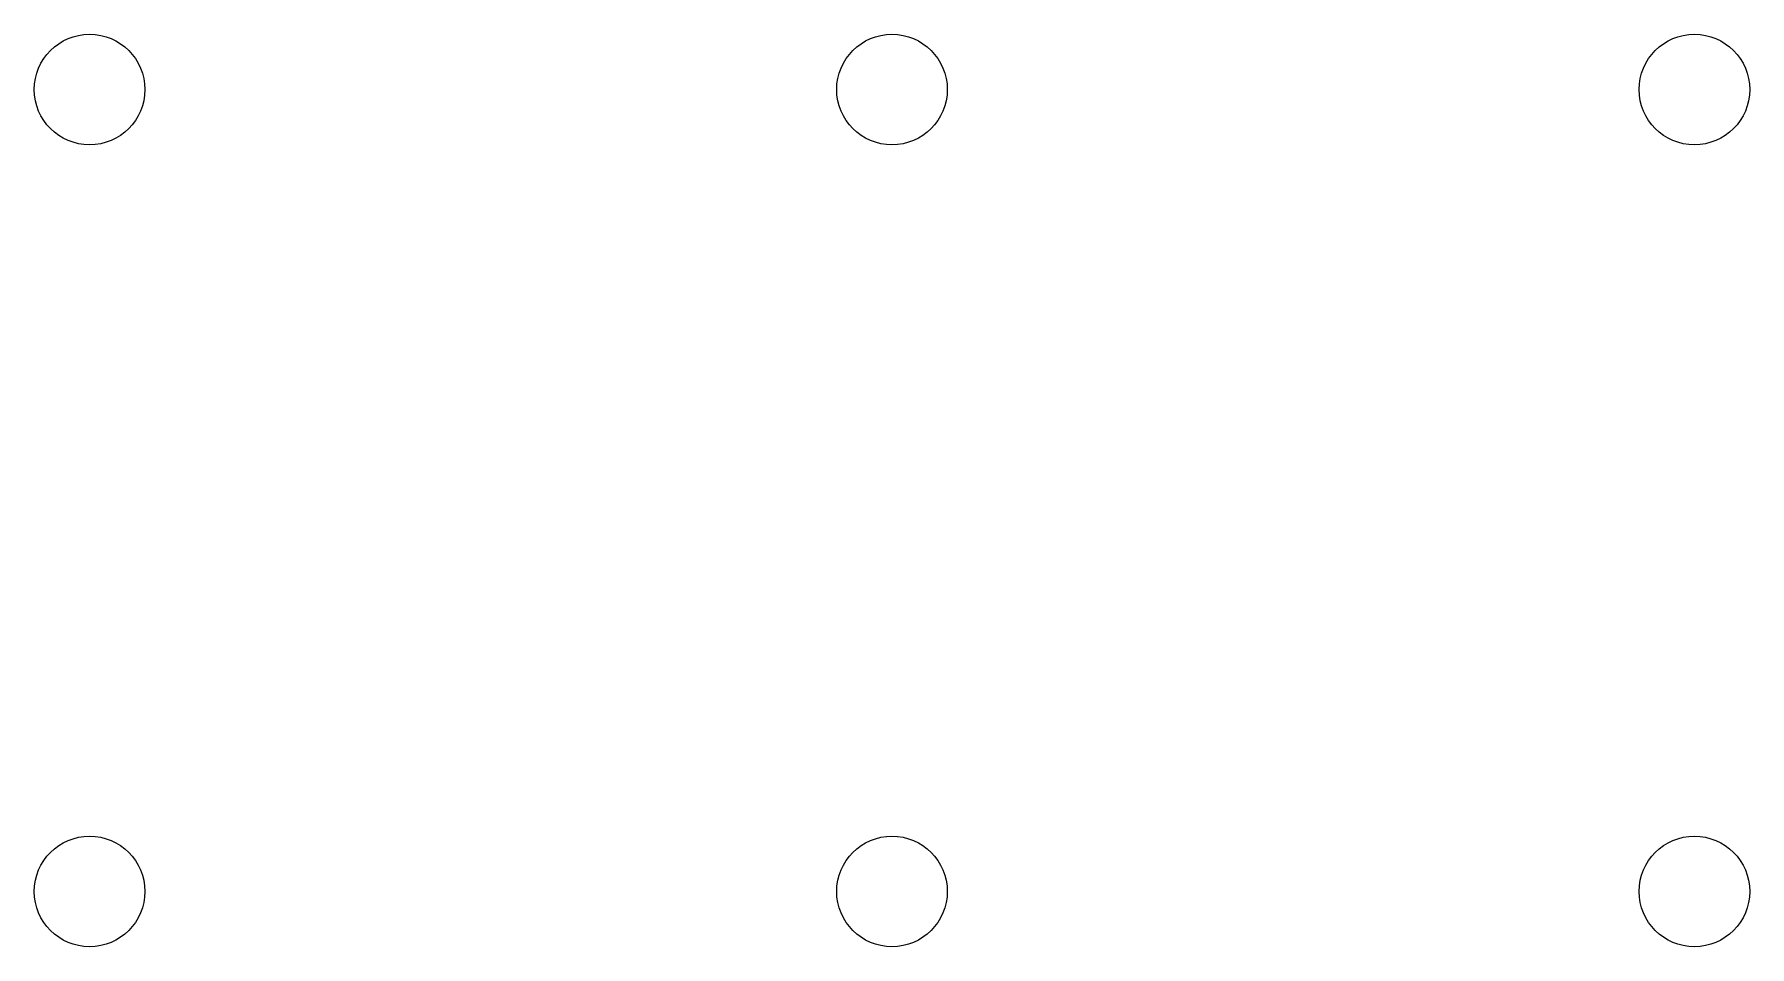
# Model space of a CAD drawing. Header units: inches. Extents: x -2.1 to 1.75, y 0.25 to 2.74.
# Drawn here: x -1.1769 to -0.9631, y 0.5281 to 0.6419 of the extents above; entities that cross this region are included whole.
import ezdxf

# ---------------------------------------------------------------- set-up
doc = ezdxf.new("R2010")
doc.units = ezdxf.units.IN
doc.header["$MEASUREMENT"] = 0
doc.layers.add('BLACK', color=250, linetype='CONTINUOUS')

msp = doc.modelspace()

# ---------------------------------------------------------------- linework, layer by layer
at = {"layer": 'BLACK'}
for centre in [(-1.17, 0.635), (-1.17, 0.635), (-1.07, 0.635), (-1.07, 0.635), (-0.97, 0.635), (-0.97, 0.635), (-1.17, 0.535), (-1.17, 0.535), (-1.07, 0.535), (-1.07, 0.535), (-0.97, 0.535), (-0.97, 0.535)]:
    msp.add_circle(centre, 0.00689, dxfattribs=at)

doc.saveas('drawing.dxf')
